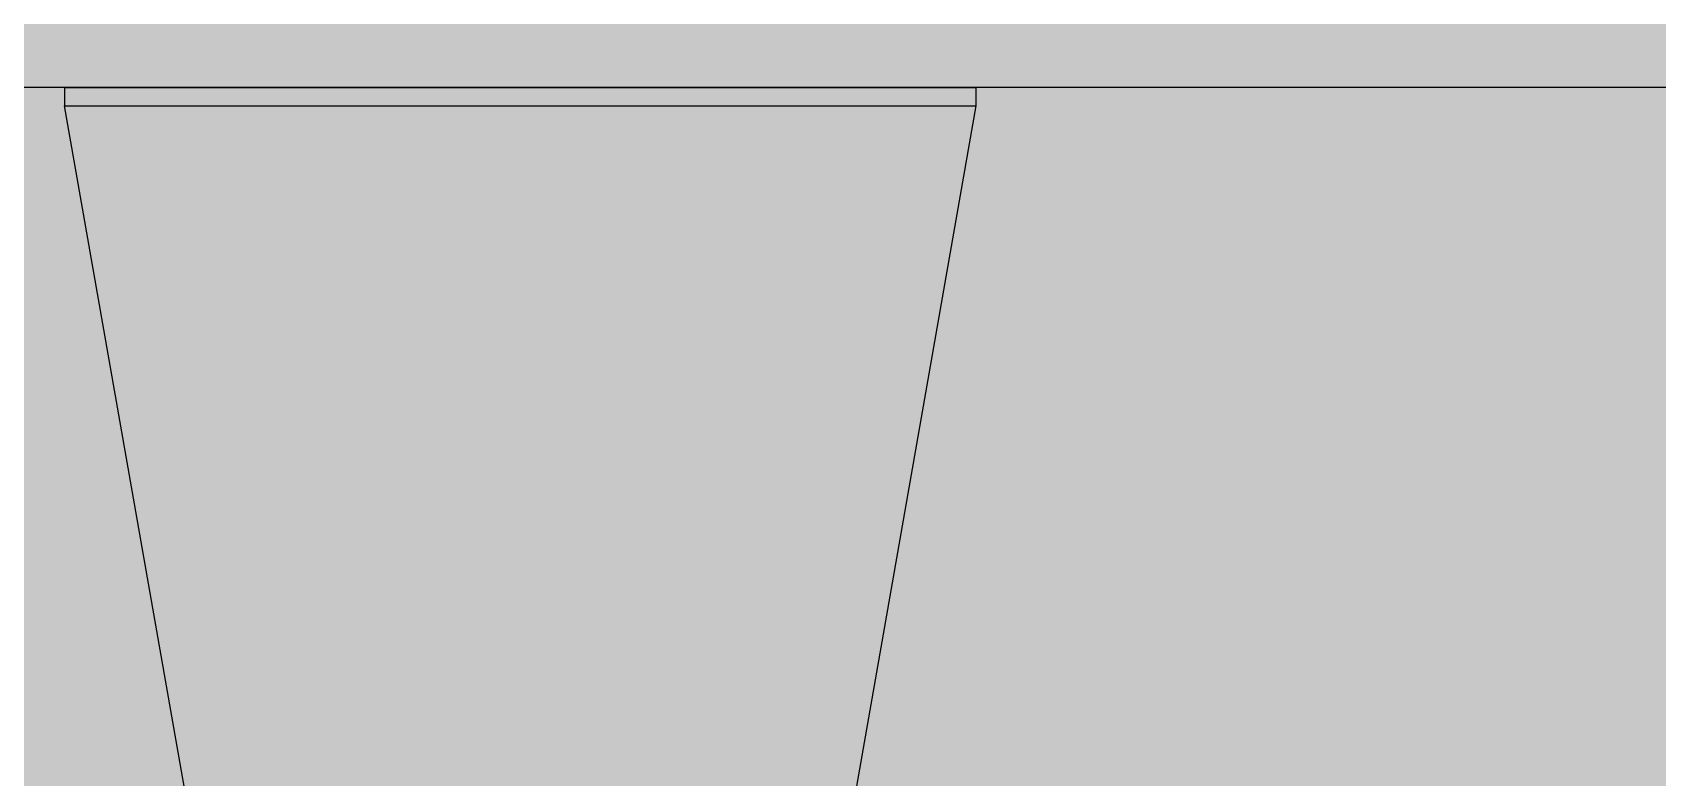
# Model space of a CAD drawing. Header units: metres. Extents: x -331 to 2982, y 362 to 2539.
# Drawn here: x 792.1344 to 792.3127, y 988.8166 to 988.8983 of the extents above; entities that cross this region are included whole.
import ezdxf

# ---------------------------------------------------------------- set-up
doc = ezdxf.new("R2010")
doc.units = ezdxf.units.M
doc.layers.add('_salas', color=251, linetype='Continuous', plot=False)
for name, color, linetype in [('Div', 251, 'Continuous'), ('Mob', 251, 'Continuous'), ('Pis', 251, 'Continuous')]:
    doc.layers.add(name, color=color, linetype=linetype)

# ---------------------------------------------------------------- blocks, each defined once
blk = doc.blocks.new('XR_BL2_AND_MON-REV15$0$A$C33FF3198')
at = {"layer": 'Mob'}
for p, q in [((0.2749999999996362, 0.3770918010628037), (0.2799999999997453, 0.3770918010628037)), ((0.2749999999996362, 0.3770918010628037), (0.2749999999996362, 0.3750918010623963)), ((0.2749999999996362, 0.3770918010628037), (0.2799999999997453, 0.3770918010628037)), ((0.2749999999996362, 0.3770918010628037), (0.2749999999996362, 0.3750918010623963)), ((0.2799999999997453, 0.3770918010628037), (0.3699999999989814, 0.3770918010628037)), ((0.2799999999997453, 0.3770918010628037), (0.3699999999989814, 0.3770918010628037)), ((0.3699999999989814, 0.3770918010628037), (0.375, 0.3770918010628037)), ((0.3699999999989814, 0.3770918010628037), (0.375, 0.3770918010628037)), ((0.375, 0.3770918010628037), (0.375, 0.3750918010623963)), ((0.375, 0.3770918010628037), (0.375, 0.3750918010623963)), ((0.2749999999996362, 0.3750918010623963), (0.2799999999997453, 0.3750918010623963)), ((0.3072761260218613, 0.1919510541415974), (0.2749999999996362, 0.3750918010623963)), ((0.2749999999996362, 0.3750918010623963), (0.2799999999997453, 0.3750918010623963)), ((0.3072761260218613, 0.1919510541415974), (0.2749999999996362, 0.3750918010623963)), ((0.2799999999997453, 0.3750918010623963), (0.3699999999989814, 0.3750918010623963)), ((0.2799999999997453, 0.3750918010623963), (0.3699999999989814, 0.3750918010623963)), ((0.375, 0.3750918010623963), (0.3585682208122307, 0.2813639274486803)), ((0.3699999999989814, 0.3750918010623963), (0.375, 0.3750918010623963)), ((0.3699999999989814, 0.3750918010623963), (0.375, 0.3750918010623963))]:
    blk.add_line(p, q, dxfattribs=at)

msp = doc.modelspace()

# ---------------------------------------------------------------- hatches: boundary and pattern name
at = {"layer": '_salas', "transparency": 33554559}
h = msp.add_hatch(color=256, dxfattribs=at)
h.dxf.hatch_style = 1
h.paths.add_polyline_path([(820.1454928705732, 995.2121898843441), (820.1454928705732, 996.6939297318625), (815.2005326094556, 996.6939297318629), (815.200532622656, 1004.347959612241), (796.5505335449204, 1004.347959612241), (796.5505335449204, 1005.302252420092), (790.5647976893631, 1005.302252420092), (790.466653005931, 1005.302252420141), (790.1155351438417, 1005.653911463499), (790.0755351058467, 1005.653911607188), (790.0755351058467, 979.8679877196748), (790.3055323528508, 979.8679877196748), (790.3055323528508, 980.0579744849945), (790.4597989254023, 980.2122524180093), (820.1454928732012, 980.2122582647949), (820.145492600114, 981.7048273185671), (820.3856418829162, 981.8467107607412), (820.6205396992084, 981.9971318907558), (820.6205396992084, 980.9222563104461), (821.2605396992083, 980.9222563104461), (821.2605396992083, 982.4725721460557, 0.08752608940896611), (823.0202228387959, 984.5449784524465, 0.4180223779546434)])

# ---------------------------------------------------------------- linework, layer by layer
at = {"layer": 'Div', "lineweight": 0}
for q in [(790.4222191299996, 988.8922528268438), (790.5972186551762, 988.8922528268438)]:
    msp.add_line((792.9179531452978, 988.8922528268438), q, dxfattribs=at)
at = {"layer": 'Pis'}
for q in [(790.4222191299996, 988.8922528268438), (790.5972186551762, 988.8922528268438)]:
    msp.add_line((792.9179531452978, 988.8922528268438), q, dxfattribs=at)

# ---------------------------------------------------------------- block references
msp.add_blockref('XR_BL2_AND_MON-REV15$0$A$C33FF3198', (791.8629531452993, 988.515161025781), dxfattribs=at)

doc.saveas('drawing.dxf')
